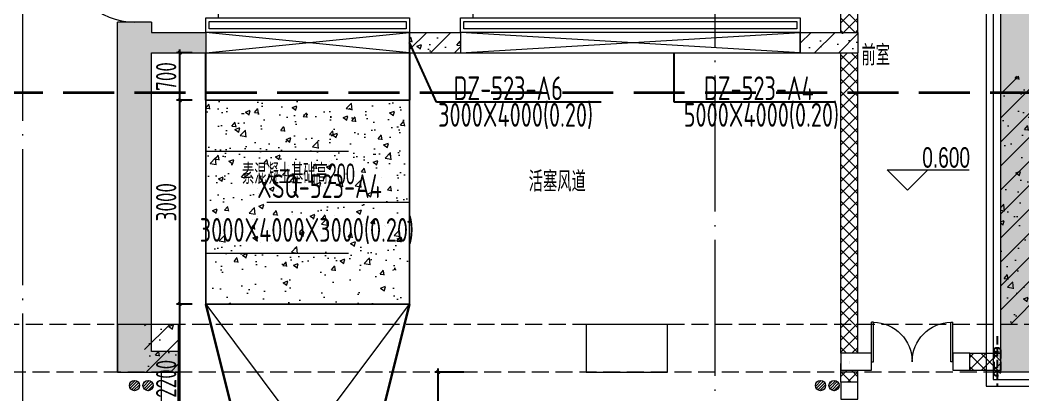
# Model space of a CAD drawing. Extents: x 4 to 13611208, y -605838 to 574722.
# Drawn here: x 13177363 to 13192128, y 206422 to 211941 of the extents above; entities that cross this region are included whole.
import ezdxf
from ezdxf.enums import TextEntityAlignment as Align

# ---------------------------------------------------------------- set-up
doc = ezdxf.new("R2010")
doc.units = 0
doc.header["$LTSCALE"] = 1000
doc.header["$MEASUREMENT"] = 0
doc.linetypes.add('DASH', pattern=[0.35, 0.25, -0.1])
doc.linetypes.add('DOTE', pattern=[2.4200000000000004, 2, -0.2, 0.02, -0.2])
for name, color, linetype, lineweight in [('pipe排水', 8, 'Continuous', 5), ('SDF-设备', 1, 'Continuous', 5), ('SDF-风管', 3, 'Continuous', 20), ('SDF-风阀', 51, 'Continuous', 5), ('建筑底图', 8, 'Continuous', 13), ('预埋管', 8, 'Continuous', 5)]:
    doc.layers.add(name, color=color, linetype=linetype, lineweight=lineweight)
doc.layers.add('SDF-标注', color=7, linetype='Continuous')
doc.styles.add('67', font='gbenor.shx', dxfattribs={"width": 0.7, "bigfont": 'hztxt.shx'})
doc.styles.add('C', font='HZTXT_E', dxfattribs={"width": 0.7, "bigfont": 'HZTXT'})
doc.styles.add('du', font='gbenor.shx', dxfattribs={"width": 0.8, "bigfont": 'hztxt.shx'})
doc.styles.get("Standard").update_dxf_attribs({"font": 'gbenor.shx', "bigfont": 'gbcbig.shx'})
doc.styles.add('晓游', font='gbenor.shx', dxfattribs={"width": 0.8, "bigfont": 'hztxt.shx'})
doc.dimstyles.new('67', dxfattribs={"dimscale": 100, "dimtxt": 3, "dimasz": 0.5, "dimexe": 0.5, "dimexo": 2, "dimgap": 0.5, "dimtad": 2, "dimdec": 0, "dimrnd": 5, "dimzin": 0, "dimdsep": 46, "dimtxsty": 'du', "dimblk": 'ARCHTICK', "dimcen": 0, "dimdle": 0.5, "dimclrd": 256, "dimclre": 256, "dimclrt": 256, "dimazin": 0, "dimtfac": 1, "dimtdec": 0, "dimtix": 1, "dimtmove": 2, "dimatfit": 3, "dimfxl": 100, "dimtolj": 1, "dimtzin": 0, "dimlwd": -1, "dimlwe": -1, "dimarcsym": 0})
doc.dimstyles.new('_TCH_ARCH', dxfattribs={"dimtxt": 3.5, "dimasz": 1, "dimexe": 1.5, "dimexo": 0, "dimgap": 0.5, "dimtad": 1, "dimdec": 0, "dimzin": 0, "dimdsep": 46, "dimtxsty": '晓游', "dimblk": 'ARCHTICK', "dimcen": 1, "dimdle": 1, "dimclrd": 256, "dimclre": 256, "dimclrt": 256, "dimazin": 2, "dimtfac": 1, "dimtdec": 0, "dimtix": 1, "dimtmove": 1, "dimatfit": 3, "dimldrblk": 'NONE', "dimtolj": 1, "dimtzin": 0, "dimlwd": -1, "dimlwe": -1, "dimarcsym": 0})
pattern_1 = [(45, (793255.2557103541, 7.916241884231567e-09), (-176.7766952966369, 176.7766952966369), []), (49.99999999999999, (793255.2557103541, 7.916241884231567e-09), (717.2601826007534, -62.75213498259511), [75, -825]), (355, (793255.2557103541, 7.916241884231567e-09), (-138.751333613, 752.1921337000118), [60, -660]), (100.4514, (793315.0273903534, -5.229339992074529), (578.5093817140216, 689.4395420609536), [63.74019000000001, -701.142112]), (46.18420000000001, (793255.2557103541, 200.0000000079162), (1067.241048625644, -165.5190143290181), [112.5, -1237.5]), (96.6356, (793344.1924553532, 186.2066930079018), (934.6627055487033, 974.1178709004417), [95.610288, -1051.713]), (351.1842, (793255.2557103541, 200.0000000079162), (934.6619451336272, 974.1186009253246), [90, -990]), (21, (793355.2557103541, 150.0000000079162), (596.9070521184617, -402.6188906653388), [75, -825]), (326.0000000000001, (793355.2557103541, 150.0000000079162), (243.3153319215817, 725.150045046853), [60, -660]), (71.4514, (793404.9979433548, 116.4483940079226), (840.22262858149, 322.5304967099524), [63.74019000000001, -701.142112]), (37.50000000000001, (793255.2557103541, 7.916241884231567e-09), (12.15985531729067, 332.8938538313115), [0, -652, 0, -670, 0, -662.5]), (7.499999999999999, (793255.2557103541, 7.916241884231567e-09), (263.0695374421486, 394.4117118823602), [0, -382, 0, -637, 0, -252.5]), (327.5, (793032.2557103541, 7.916241884231567e-09), (533.822436172409, -22.55487173437976), [0, -250, 0, -780, 0, -1035]), (317.5, (792932.2557103541, 7.916241884231567e-09), (583.1861693423863, 100.1049823323177), [0, -325, 0, -518, 0, -735])]
pattern_2 = [(45, (-201772.2605817635, -568125.0023326628), (-176.7766952966369, 176.7766952966369), []), (49.99999999999999, (-201772.2605817635, -568125.0023326628), (717.2601826007534, -62.75213498259511), [75, -825]), (355, (-201772.2605817635, -568125.0023326628), (-138.751333613, 752.1921337000118), [60, -660]), (100.4514, (-201712.4889017642, -568130.2316726628), (578.5093817140216, 689.4395420609536), [63.74019000000001, -701.142112]), (46.18420000000001, (-201772.2605817635, -567925.0023326628), (1067.241048625644, -165.5190143290181), [112.5, -1237.5]), (96.6356, (-201683.3238367643, -567938.7956396628), (934.6627055487033, 974.1178709004417), [95.610288, -1051.713]), (351.1842, (-201772.2605817635, -567925.0023326628), (934.6619451336272, 974.1186009253246), [90, -990]), (21, (-201672.2605817635, -567975.0023326628), (596.9070521184617, -402.6188906653388), [75, -825]), (326.0000000000001, (-201672.2605817635, -567975.0023326628), (243.3153319215817, 725.150045046853), [60, -660]), (71.4514, (-201622.5183487628, -568008.5539386629), (840.22262858149, 322.5304967099524), [63.74019000000001, -701.142112]), (37.50000000000001, (-201772.2605817635, -568125.0023326628), (12.15985531729067, 332.8938538313115), [0, -652, 0, -670, 0, -662.5]), (7.499999999999999, (-201772.2605817635, -568125.0023326628), (263.0695374421486, 394.4117118823602), [0, -382, 0, -637, 0, -252.5]), (327.5, (-201995.2605817635, -568125.0023326628), (533.822436172409, -22.55487173437976), [0, -250, 0, -780, 0, -1035]), (317.5, (-202095.2605817635, -568125.0023326628), (583.1861693423863, 100.1049823323177), [0, -325, 0, -518, 0, -735])]
pattern_3 = [(45, (0, 0), (-89.80256121069152, 89.80256121069154), []), (135, (0, 0), (-89.80256121069154, -89.80256121069152), [])]

# ---------------------------------------------------------------- blocks, each defined once
blk = doc.blocks.new('地漏')
at = {"layer": 'pipe排水'}
h = blk.add_hatch(dxfattribs=at)
h.set_pattern_fill('ANSI31', color=8, scale=25, style=0)
h.set_pattern_definition([(45, (-444803.9495521076, -349136.3974404513), (-28.0633003783411, 28.0633003783411), [])])
h.paths.add_polyline_path([(100, 0, 1), (-100, 0, 1)])
blk.add_circle((0, 0), 100, dxfattribs=at)
blk = doc.blocks.new('A$C00460B6A')
at = {"layer": '预埋管', "linetype": 'DASH', "lineweight": -3, "ltscale": 0.5}
for p, q in [((729.1189822256565, 50.00143341813236), (-0.006739586591720581, 50.00143030937761)), ((523.463043898344, 100.0014334181324), (174.7439385093749, 100.0014303093776)), ((523.463043898344, 100.0014334181324), (174.7439385093749, 100.0014303093776)), ((523.4630443789065, 0.00143341813236475), (174.7439389880747, 0.001430309377610683))]:
    blk.add_line(p, q, dxfattribs=at)
for centre in [(174.7439387496561, 50.00143030937761), (523.4630441386253, 50.00143341813236)]:
    blk.add_ellipse(centre, major_axis=(-2.429254217184632e-07, 49.99999999906868), ratio=0.6701911663388869, start_param=3.141592653510884, end_param=9.42477796069047, dxfattribs=at)
blk = doc.blocks.new('_FZH')
blk.add_lwpolyline([(-0.5, -0.5), (0.5, -0.5), (0.5000000000000001, 0.5), (-0.4999999999999999, 0.5)], close=True)
blk = doc.blocks.new('$DorLib2D$00000001')
for p, q in [((0.45, 0.975), (0.5000000000000002, 0.975)), ((0.45, 0), (0.45, 0.975)), ((0.5, 0), (0.5, 0.975)), ((0.5, 0), (0.45, 0))]:
    blk.add_line(p, q)
at = {"lineweight": 13}
blk.add_arc((0.475, 0), 0.975, 91.46928358135379, 180, dxfattribs=at)
blk = doc.blocks.new('$DorLib2D$00000002')
for p, q in [((-0.5, -5.684341886080802e-17), (-0.5000000000000007, 0.4875)), ((-0.4750000000000007, 0.4875), (-0.5000000000000007, 0.4875)), ((-0.475, -2.842170943040401e-17), (-0.4750000000000007, 0.4875)), ((0.475, -2.842170943040401e-17), (0.4750000000000007, 0.4875)), ((0.4750000000000007, 0.4875), (0.5000000000000007, 0.4875)), ((0.5, -5.684341886080802e-17), (0.5000000000000007, 0.4875)), ((-0.5, -5.684341886080802e-17), (-0.475, -2.842170943040401e-17)), ((0.5, -5.684341886080802e-17), (0.475, -2.842170943040401e-17))]:
    blk.add_line(p, q)
at = {"lineweight": 13}
for centre, start, end in [((-0.4875, -4.263256414560601e-17), 0, 88.53071641864632), ((0.4875, -4.263256414560601e-17), 91.4692835813537, 180)]:
    blk.add_arc(centre, 0.4875, start, end, dxfattribs=at)
blk = doc.blocks.new('风机')
at = {"color": 1}
for p, q in [((-999.9996380414814, 2000.000165096484), (-1084.666894342285, 1925.508793077432)), ((-1084.666894342285, 1925.508793077432), (-941.8499315269291, 1882.011909497902)), ((1000.000361958519, 1999.999834903516), (-999.9996380414814, 2000.000165096484)), ((1084.667594653554, 1925.508434922434), (941.850617472548, 1882.011598499492)), ((1000.000361958519, 1999.999834903516), (1084.667594653554, 1925.508434922434)), ((-999.9996710629202, 1800.000165096484), (-999.9999351766892, 200.0001650964841)), ((-941.8499315269291, 1882.011909497902), (-999.9996710629202, 1800.000165096484)), ((1000.00032893708, 1799.999834903516), (-999.9996710629202, 1800.000165096484)), ((941.850617472548, 1882.011598499492), (1000.00032893708, 1799.999834903516)), ((1000.000064823776, 199.9998349035159), (1000.00032893708, 1799.999834903516)), ((-449.9998609386384, 650.0000743027776), (-449.9996975399554, 1639.832791423425)), ((-449.9996975399554, 1639.832791423425), (450.0003024600446, 1639.832642832771)), ((450.0001390613616, 649.9999257121235), (450.0003024600446, 1639.832642832771)), ((1000.000295917969, 1599.999834903516), (-999.9997040820308, 1600.000165096484)), ((-449.9997148858383, 1534.755048522726), (-967.1391839408316, 1461.09133840655)), ((450.0002829702571, 1521.766243519727), (967.1397299226373, 1461.091019053711)), ((-967.1391839408316, 1461.09133840655), (-967.1392285325564, 1190.980858120136)), ((967.1397299226373, 1461.091019053711), (967.1396853304468, 1190.98053876753)), ((-449.9997807140462, 1135.983144629747), (-967.1392285325564, 1190.980858120136)), ((450.0002208868973, 1145.680368951987), (967.1396853304468, 1190.98053876753)), ((-320.5516497408971, 1046.933907963336), (-320.5517713190056, 310.3539285287261)), ((-320.5516497408971, 1046.933907963336), (320.5520589062944, 1046.933802112704)), ((320.5520589062944, 1046.933802112704), (320.5519373286515, 310.3538226780947)), ((1000.000139096286, 649.9998349035159), (-999.9998609037139, 650.0001650964841)), ((-449.9998609386384, 650.0000743027776), (-320.5517152659595, 650.0000529289246)), ((320.551993381232, 649.9999470780604), (450.0001390613616, 649.9999257121235)), ((-999.9999351766892, 200.0001650964841), (1000.000064823776, 199.9998349035159)), ((-941.8502227189019, 117.988402498886), (-999.9999351766892, 200.0001650964841)), ((941.8503262801096, 117.988091500476), (1000.000064823776, 199.9998349035159)), ((-1084.667199899442, 74.49156608316116), (-941.8502227189019, 117.988402498886)), ((-999.9999681957997, 0.0001650964841246605), (-1084.667199899442, 74.49156608316116)), ((-999.9999681957997, 0.0001650964841246605), (1000.000031804666, -0.0001650964841246605)), ((20.55221350351314, 110.3538789961021), (-120.5514951432127, 110.3538556974382)), ((-20.5518043381162, 110.3538789961021), (120.5519043086097, 110.3538556974381)), ((1084.667289095931, 74.49120792839676), (941.8503262801096, 117.988091500476)), ((1000.000031804666, -0.0001650964841246605), (1084.667289095931, 74.49120792839676))]:
    blk.add_line(p, q, dxfattribs=at)
for centre, radius, start, end in [((0.0002857847139239311, 1538.796987498179), 461.2030125019434, 12.65440440505, 167.345576668772), ((-120.5515281665141, 310.3538556899876), 199.9999999999999, 180.0000094715514, 270.0000094715514), ((120.5519373319112, 310.3538556899875), 199.9999999999999, 269.9999905284486, 359.9999905284486)]:
    blk.add_arc(centre, radius, start, end, dxfattribs=at)
blk = doc.blocks.new('消声器(标准)')
at = {"color": 1}
for p, q in [((1000, 750), (300, 750)), ((700, 500), (0, 500)), ((1000, 250), (300, 250))]:
    blk.add_line(p, q, dxfattribs=at)
blk.add_lwpolyline([(0, 0), (1000, 0), (1000, 1000), (0, 1000)], close=True, dxfattribs=at)
at = {"color": 1, "style": '67', "width": 0.8, "flags": 1}
blk.add_attdef('1', (1000, 500), '', height=300, dxfattribs=at)
blk = doc.blocks.new('A$C236A5DBC')
at = {"layer": 'SDF-风管'}
for p, q in [((-1499.999670075253, 1999.999991910532), (0, 0)), ((0, 0), (1500.00033001788, 2000.000008092728))]:
    blk.add_line(p, q, dxfattribs=at)
at = {"layer": 'SDF-风管', "const_width": 35}
for points in [[(-1000, 0.0001649635378271341), (-1499.999670075253, 1999.999991910532)], [(1500.00033001788, 2000.000008092728), (1000, -0.0001649563200771809)], [(-1499.999669983983, -3999.9997824647), (-1000.000010387972, -1999.999863544479)], [(1500.000330016017, -3999.9997824647), (1000.000670420006, -1999.999863544479)]]:
    blk.add_lwpolyline(points, dxfattribs=at)
at = {"layer": 'SDF-风管'}
blk.add_lwpolyline([(-1499.999669983983, -3999.9997824647), (-1.038610935211182e-05, -1999.999698447995), (1500.000330016017, -3999.9997824647)], dxfattribs=at)
at = {"layer": 'SDF-设备', "color": 1, "lineweight": -2, "xscale": -2.999999999999999, "rotation": 359.9999999999999}
for p, yscale in [((1500.00033001788, 2000.000008092495), 3), ((1500.00033001788, -5999.999782464933), 1.999999999999999)]:
    blk.add_blockref('消声器(标准)', p, dxfattribs=dict(at, yscale=yscale))
at = {"layer": 'SDF-设备', "color": 1, "xscale": -1, "rotation": 359.9999999999999}
blk.add_blockref('风机', (2.141669392585754e-05, -1999.999698447995), dxfattribs=at)
blk = doc.blocks.new('_ArchTick')
at = {"color": 0, "linetype": 'ByBlock', "const_width": 0.4}
blk.add_lwpolyline([(-0.5, -0.5), (0.5, 0.5)], dxfattribs=at)
blk = doc.blocks.new('_None')
blk = doc.blocks.new('*D271')
at = {"layer": 'SDF-标注', "transparency": 16777216}
for p, q in [((13179897.40120438, 207759.5803174682), (13179664.5, 207759.5803174682)), ((13179714.5, 205509.5795642967), (13179714.5, 207809.5803174682)), ((13179897.4014289, 205559.5795642967), (13179664.5, 205559.5795642967))]:
    blk.add_line(p, q, dxfattribs=at)
at = {"layer": 'SDF-标注', "transparency": 16777216, "xscale": 50, "yscale": 50, "zscale": 50}
for p, rotation in [((13179714.5, 207759.5803174682), 90), ((13179714.5, 205559.5795642967), 270)]:
    blk.add_blockref('_ArchTick', p, dxfattribs=dict(at, rotation=rotation))
at = {"layer": 'SDF-标注', "transparency": 16777216, "insert": (13179514.5, 206659.5799408846), "char_height": 300, "attachment_point": 5, "rotation": 90, "style": 'du'}
blk.add_mtext('\\A1;2200', dxfattribs=at)
blk = doc.blocks.new('*D272')
at = {"layer": 'SDF-标注', "transparency": 16777216}
for p, q in [((13179897.40142891, 210759.5794359337), (13179664.5, 210759.5794359337)), ((13179714.5, 207709.5803174682), (13179714.5, 210809.5794359337)), ((13179897.40120438, 207759.5803174682), (13179664.5, 207759.5803174682))]:
    blk.add_line(p, q, dxfattribs=at)
at = {"layer": 'SDF-标注', "transparency": 16777216, "xscale": 50, "yscale": 50, "zscale": 50}
for p, rotation in [((13179714.5, 210759.5794359337), 90), ((13179714.5, 207759.5803174682), 270)]:
    blk.add_blockref('_ArchTick', p, dxfattribs=dict(at, rotation=rotation))
at = {"layer": 'SDF-标注', "transparency": 16777216, "insert": (13179514.5, 209259.5798767031), "char_height": 300, "attachment_point": 5, "rotation": 90, "style": 'du'}
blk.add_mtext('\\A1;3000', dxfattribs=at)
blk = doc.blocks.new('*D284')
at = {"layer": 'SDF-标注', "transparency": 16777216}
for p, q in [((13183897.40142827, 206759.512380776), (13183467.84778972, 206759.512380776)), ((13183517.84778972, 205009.5157135624), (13183517.84778972, 206809.512380776)), ((13183897.40142827, 205059.5157135624), (13183467.84778972, 205059.5157135624))]:
    blk.add_line(p, q, dxfattribs=at)
at = {"layer": 'SDF-标注', "transparency": 16777216, "xscale": 50, "yscale": 50, "zscale": 50}
for p, rotation in [((13183517.84778972, 206759.512380776), 90), ((13183517.84778972, 205059.5157135624), 270)]:
    blk.add_blockref('_ArchTick', p, dxfattribs=dict(at, rotation=rotation))
at = {"layer": 'SDF-标注', "transparency": 16777216, "insert": (13183317.84778972, 205909.5140471713), "char_height": 300, "attachment_point": 5, "rotation": 90, "style": 'du'}
blk.add_mtext('\\A1;1700', dxfattribs=at)
blk = doc.blocks.new('*D335')
at = {"layer": 'SDF-标注', "transparency": 16777216}
for p, q in [((13179897.40142894, 211459.5808138525), (13179664.5, 211459.5808138525)), ((13179714.5, 210709.5794359337), (13179714.5, 211509.5808138525)), ((13179897.40142891, 210759.5794359337), (13179664.5, 210759.5794359337))]:
    blk.add_line(p, q, dxfattribs=at)
at = {"layer": 'SDF-标注', "transparency": 16777216, "xscale": 50, "yscale": 50, "zscale": 50}
for p, rotation in [((13179714.5, 211459.5808138525), 90), ((13179714.5, 210759.5794359337), 270)]:
    blk.add_blockref('_ArchTick', p, dxfattribs=dict(at, rotation=rotation))
at = {"layer": 'SDF-标注', "transparency": 16777216, "insert": (13179514.5, 211109.5801248952), "char_height": 300, "attachment_point": 5, "rotation": 90, "style": 'du'}
blk.add_mtext('\\A1;700', dxfattribs=at)
blk = doc.blocks.new('dasdfadfsa')
at = {"layer": 'SDF-风阀'}
for p, q in [((0, -231.5246365622734), (0, -443.5246365622734)), ((4950, -281.5246365622734), (50, -281.5246365622734)), ((50, -281.5246365622734), (50, -393.5246365622734)), ((4950, -393.5246365622734), (4950, -281.5246365622734)), ((5000, -443.5246365622734), (5000, -231.5246365622734)), ((50, -393.5246365622734), (4950, -393.5246365622734)), ((0, -443.5246365622734), (5000, -443.5246365622734)), ((187.7195099052042, -443.5246365622734), (187.7195099052042, -592.3455009123427))]:
    blk.add_line(p, q, dxfattribs=at)
blk.add_lwpolyline([(5000, -231.5246365506318), (0, -231.5246365506318), (0, 68.47536343772663), (5000, 68.47536343772663)], close=True, dxfattribs=at)
at = {"layer": 'SDF-风阀', "const_width": 15}
blk.add_lwpolyline([(5076.08905673679, -231.5246365622734), (-76.08905673772097, -231.5246365622734)], dxfattribs=at)
at = {"layer": 'SDF-风阀'}
blk.add_circle((187.7195099052042, -692.3455009123427), 99.99999999999997, dxfattribs=at)
at = {"layer": 'SDF-风阀', "width": 0.6}
blk.add_text('M', height=239.9999999999999, rotation=180, dxfattribs=at).set_placement((217.1266032936983, -629.7715690264595))
blk = doc.blocks.new('dz3000')
at = {"layer": 'SDF-风阀'}
for p, q in [((0, -512), (0, -300)), ((50, -350), (2950, -350)), ((50, -462), (50, -350)), ((2950, -350), (2950, -462)), ((3000, -300), (3000, -512)), ((3000, -512), (0, -512)), ((2950, -462), (50, -462)), ((2812.280490094796, -512), (2812.280490094796, -660.8208643500693))]:
    blk.add_line(p, q, dxfattribs=at)
blk.add_lwpolyline([(0, -299.9999999883585), (3000, -299.9999999883585), (3000, 0), (0, 0)], close=True, dxfattribs=at)
at = {"layer": 'SDF-风阀', "const_width": 15}
blk.add_lwpolyline([(-76.08905673772097, -300), (3076.089056737721, -300)], dxfattribs=at)
at = {"layer": 'SDF-风阀'}
blk.add_circle((2812.280490094796, -760.8208643500693), 99.99999999999997, dxfattribs=at)
at = {"layer": 'SDF-风阀', "text_generation_flag": 4, "width": 0.5999999996274709}
blk.add_text('M', height=240, dxfattribs=at).set_placement((2782.873396705836, -698.2469324641861))

msp = doc.modelspace()

# ---------------------------------------------------------------- hatches: boundary and pattern name
at = {"layer": '建筑底图'}
h = msp.add_hatch(dxfattribs=at)
h.set_pattern_fill('钢筋混凝土', color=8, scale=100, style=0)
h.set_pattern_definition(pattern_2)
h.paths.add_polyline_path([(13172397.40142365, 213609.5768857569), (13170947.36619992, 213609.5768858107), (13170947.36619992, 217509.5153652382), (13165697.40305062, 217509.5153650055), (13165697.40142257, 223159.5122452435), (13175897.26983343, 223159.5122452439), (13175897.26983368, 216909.5153651451), (13178797.40142387, 216909.5153651451), (13178797.40142387, 213609.5768856721), (13177397.40142377, 213609.5768855676), (13177397.40142377, 213109.5768857145), (13178797.40142387, 213109.57688577), (13178797.40142387, 212909.57688577), (13179297.40142387, 212909.5768857897), (13179297.40142387, 214259.5808137984), (13180297.40142387, 214259.5808138191), (13180297.40142387, 214759.5808134686), (13179297.40142387, 214759.5808133055), (13179297.40142387, 217509.5153652382), (13176397.26983297, 217509.5153652382), (13176397.26983332, 223159.5122452439), (13186397.26672234, 223159.5122452441), (13186397.26672234, 214759.5808138306), (13185297.40142387, 214759.5808137947), (13185297.40142387, 214259.5808138605), (13190097.40142385, 214259.5808138883), (13190097.40142385, 214759.5808138794), (13186897.26672234, 214759.5808138794), (13186897.26672234, 223159.5122449258), (13191797.40142385, 223159.5122449261), (13191797.40142385, 214759.5808138794), (13191297.40142385, 214759.5808138794), (13191297.40142385, 214259.5808138791), (13191797.40142385, 214259.5808138791), (13191797.40142383, 206759.5137545229), (13195093.49999491, 206759.5137545229), (13195093.49999491, 207459.5137545229), (13192397.40142382, 207459.5137545229), (13192397.40142382, 223759.5122452438), (13165097.40305062, 223759.5122452438), (13165097.40502455, 216909.5153649122), (13170347.36619989, 216909.5153649129), (13170347.36619989, 202646.5013779191), (13170947.36619988, 202646.5013779191), (13170947.36619989, 213109.5768858107), (13172397.40142372, 213109.5768857569)])
h.paths.add_polyline_path([(13179297.40142387, 211459.5808138525), (13180097.40142389, 211459.5808138525), (13180097.40142389, 211759.5808138525), (13179297.401424, 211759.5808138525), (13179297.40142391, 211909.5768857897), (13178797.40142387, 211909.57688577), (13178797.40142387, 206759.5137533521), (13179697.40142373, 206759.5137533521), (13179697.40142373, 207059.5137533521), (13179297.40142387, 207059.5137533521)], flags=17)
h = msp.add_hatch(dxfattribs=at)
h.set_pattern_fill('ANSI37', color=8, scale=80, style=0)
h.set_pattern_definition(pattern_3)
h.paths.add_polyline_path([(13189697.40142382, 211759.5808138528), (13189697.40142382, 214259.5808138861), (13189447.40142382, 214259.5808138855), (13189447.40142382, 211759.5808138522)])
h = msp.add_hatch(dxfattribs=at)
h.set_pattern_fill('钢筋混凝土', color=8, scale=100, style=0)
h.set_pattern_definition(pattern_2)
h.paths.add_polyline_path([(13183847.40142388, 211759.5808138525), (13183097.40142388, 211759.5808138525), (13183097.40142388, 211459.5808138525), (13183847.40142388, 211459.5808138525)])
h.paths.add_polyline_path([(13189697.40142373, 211759.5808138525), (13188847.40142388, 211759.5808138525), (13188847.40142388, 211459.5808138525), (13189697.40142373, 211459.5808138525)])
h = msp.add_hatch(dxfattribs=at)
h.set_pattern_fill('ANSI37', color=8, scale=80, style=0)
h.set_pattern_definition(pattern_3)
h.paths.add_polyline_path([(13189447.40142893, 207034.5123766036), (13189697.40142881, 207034.5137543513), (13189697.40142382, 211459.580813992), (13189447.40142382, 211459.580813713)])
h = msp.add_hatch(dxfattribs=at)
h.set_pattern_fill('钢筋混凝土', color=256, scale=100, style=0)
h.set_pattern_definition(pattern_1)
h.paths.add_polyline_path([(13191797.40142892, 207459.5123766038), (13192397.4014289, 207459.5123766038), (13192397.4014289, 211113.2962566413), (13191797.40142892, 211113.2962566413)])
h = msp.add_hatch(dxfattribs=at)
h.set_pattern_fill('混凝土', color=256, scale=100, style=0)
h.set_pattern_definition([(49.99999999999999, (-201772.2605817635, -568125.0023326628), (717.2601826007534, -62.75213498259511), [75, -825]), (355, (-201772.2605817635, -568125.0023326628), (-138.751333613, 752.1921337000118), [60, -660]), (100.4514, (-201712.4889017642, -568130.2316726628), (578.5093817140216, 689.4395420609536), [63.74019000000001, -701.142112]), (46.18420000000001, (-201772.2605817635, -567925.0023326628), (1067.241048625644, -165.5190143290181), [112.5, -1237.5]), (96.6356, (-201683.3238367643, -567938.7956396628), (934.6627055487033, 974.1178709004417), [95.610288, -1051.713]), (351.1842, (-201772.2605817635, -567925.0023326628), (934.6619451336272, 974.1186009253246), [90, -990]), (21, (-201672.2605817635, -567975.0023326628), (596.9070521184617, -402.6188906653388), [75, -825]), (326.0000000000001, (-201672.2605817635, -567975.0023326628), (243.3153319215817, 725.150045046853), [60, -660]), (71.4514, (-201622.5183487628, -568008.5539386629), (840.22262858149, 322.5304967099524), [63.74019000000001, -701.142112]), (37.50000000000001, (-201772.2605817635, -568125.0023326628), (12.15985531729067, 332.8938538313115), [0, -652, 0, -670, 0, -662.5]), (7.499999999999999, (-201772.2605817635, -568125.0023326628), (263.0695374421486, 394.4117118823602), [0, -382, 0, -637, 0, -252.5]), (327.5, (-201995.2605817635, -568125.0023326628), (533.822436172409, -22.55487173437976), [0, -250, 0, -780, 0, -1035]), (317.5, (-202095.2605817635, -568125.0023326628), (583.1861693423863, 100.1049823323177), [0, -325, 0, -518, 0, -735])])
h.paths.add_polyline_path([(13180097.40142387, 208259.5808137709), (13183097.40142388, 208259.5808137709), (13183097.40142388, 210759.5808138528), (13180097.40142387, 210759.5808138528)])
h = msp.add_hatch(dxfattribs=at)
h.set_pattern_fill('混凝土', color=256, scale=100, style=0)
h.set_pattern_definition([(49.99999999999999, (793255.2557103541, 7.916241884231567e-09), (717.2601826007534, -62.75213498259511), [75, -825]), (355, (793255.2557103541, 7.916241884231567e-09), (-138.751333613, 752.1921337000118), [60, -660]), (100.4514, (793315.0273903534, -5.229339992074529), (578.5093817140216, 689.4395420609536), [63.74019000000001, -701.142112]), (46.18420000000001, (793255.2557103541, 200.0000000079162), (1067.241048625644, -165.5190143290181), [112.5, -1237.5]), (96.6356, (793344.1924553532, 186.2066930079018), (934.6627055487033, 974.1178709004417), [95.610288, -1051.713]), (351.1842, (793255.2557103541, 200.0000000079162), (934.6619451336272, 974.1186009253246), [90, -990]), (21, (793355.2557103541, 150.0000000079162), (596.9070521184617, -402.6188906653388), [75, -825]), (326.0000000000001, (793355.2557103541, 150.0000000079162), (243.3153319215817, 725.150045046853), [60, -660]), (71.4514, (793404.9979433548, 116.4483940079226), (840.22262858149, 322.5304967099524), [63.74019000000001, -701.142112]), (37.50000000000001, (793255.2557103541, 7.916241884231567e-09), (12.15985531729067, 332.8938538313115), [0, -652, 0, -670, 0, -662.5]), (7.499999999999999, (793255.2557103541, 7.916241884231567e-09), (263.0695374421486, 394.4117118823602), [0, -382, 0, -637, 0, -252.5]), (327.5, (793032.2557103541, 7.916241884231567e-09), (533.822436172409, -22.55487173437976), [0, -250, 0, -780, 0, -1035]), (317.5, (792932.2557103541, 7.916241884231567e-09), (583.1861693423863, 100.1049823323177), [0, -325, 0, -518, 0, -735])])
h.paths.add_polyline_path([(13180097.40142897, 207759.5794359337), (13183097.40142898, 207759.5794359337), (13183097.40142898, 210759.5794359337), (13180097.40142897, 210759.5794359337)])
h = msp.add_hatch(dxfattribs=at)
h.set_pattern_fill('钢筋混凝土', color=256, scale=100, style=0)
h.set_pattern_definition(pattern_1)
h.paths.add_polyline_path([(13179697.40142895, 207459.5123766038), (13179197.40142895, 207459.5123766038), (13179197.40142895, 206759.5123766038), (13179697.40142895, 206759.5123766038)])
h = msp.add_hatch(dxfattribs=at)
h.set_pattern_fill('钢筋混凝土', color=8, scale=100, style=0)
h.set_pattern_definition(pattern_1)
h.paths.add_polyline_path([(13207597.36620496, 207459.5123766038), (13191797.40142893, 207459.5123766038), (13191797.40142893, 206759.5123766038), (13206897.36620496, 206759.5123766038), (13206897.36620496, 205209.5123766038), (13237197.36620502, 205209.5123766038), (13237197.36620502, 205909.5123766037), (13207597.36620496, 205909.5123766038)])
h = msp.add_hatch(dxfattribs=at)
h.set_pattern_fill('ANSI37', color=8, scale=80, style=0)
h.set_pattern_definition(pattern_3)
h.paths.add_polyline_path([(13191347.36620484, 207034.5123766036), (13191347.36620484, 206784.5123766037), (13191797.40142893, 206784.5123766038), (13191797.40142893, 207034.5123766038)])
h = msp.add_hatch(dxfattribs=at)
h.set_pattern_fill('ANSI37', color=8, scale=80, style=0)
h.set_pattern_definition(pattern_3)
h.paths.add_polyline_path([(13189697.36619991, 206784.5123768022), (13189447.40142893, 206784.5123766036), (13189447.40142893, 206884.5172768427), (13189447.3661998, 206884.5137545227), (13189447.3661998, 206609.5169559127), (13189697.36619984, 206609.5169559127)])

# ---------------------------------------------------------------- linework, layer by layer
at = {"layer": 'SDF-标注'}
msp.add_line((13179697.40142889, 204684.5146855469), (13179697.40142895, 206759.5123766039), dxfattribs=at)
at = {"layer": 'SDF-设备', "color": 1, "const_width": 30}
for points in [[(13180097.40142894, 211459.5808138525), (13180097.40142891, 210759.5794359337)], [(13183097.40142997, 211459.5808138525), (13183097.40142997, 210759.5794359337)]]:
    msp.add_lwpolyline(points, dxfattribs=at)
at = {"layer": '建筑底图', "linetype": 'DOTE'}
msp.add_line((13177397.40142384, 224559.5122452438), (13177397.40142383, 180083.0282935039), dxfattribs=at)
at = {"layer": '建筑底图', "color": 8, "linetype": 'DOTE'}
msp.add_line((13187597.40139988, 180083.0282935039), (13187597.40139988, 224559.5122452438), dxfattribs=at)
at = {"layer": '建筑底图', "color": 8}
for p, q in [((13189447.40142382, 211759.5808138522), (13189447.40142382, 214259.5808138855)), ((13189697.40142382, 211759.5808138528), (13189697.40142382, 214259.5808138861)), ((13191587.40142385, 214259.5808138737), (13191587.40142383, 206549.5108690624)), ((13191687.40142385, 214259.5808138737), (13191687.40142383, 206649.5108690624)), ((13191797.40142385, 214259.5808138791), (13191797.40142383, 206759.5137545229)), ((13191797.40142385, 214009.5808138791), (13191797.40142385, 206759.5137533521)), ((13183847.40142388, 211459.5808138525), (13188847.40142388, 211759.5808138525)), ((13188847.40142388, 211459.5808138525), (13183847.40142388, 211759.5808138541)), ((13188847.40142388, 211759.5808138525), (13189697.40142373, 211759.5808138525)), ((13188847.40142388, 211759.5808138525), (13188847.40142388, 211459.5808138521)), ((13189447.40142382, 211759.5808138522), (13189697.40142382, 211759.5808138528)), ((13189697.40142373, 211759.5808138525), (13189697.40142373, 211459.5808138525)), ((13188847.40142388, 211459.5808138525), (13189697.40142373, 211459.5808138525)), ((13189447.40142879, 207034.5123765654), (13189447.40142382, 211459.580813713)), ((13189447.40142382, 211459.580813713), (13189697.40142382, 211459.580813992)), ((13189697.40142881, 207034.5137543513), (13189697.40142382, 211459.580813992)), ((13191587.40142892, 211113.2962566413), (13191587.40142892, 206549.5123766041)), ((13191687.40142892, 211113.2962566413), (13191687.40142892, 206649.5123766041)), ((13191797.40142893, 211113.2962566413), (13191797.40142893, 206759.5123766038)), ((13191797.40142892, 211113.2962566413), (13191797.40142892, 206759.5123766041)), ((13191347.36620508, 207034.5123761148), (13191797.40142893, 207034.5123766038)), ((13191797.40142893, 207034.5123766038), (13191797.40142893, 206784.5123766038)), ((13189447.36619977, 206609.5169570312), (13189447.3661998, 206884.5137545227)), ((13189572.40142382, 206909.5137545143), (13189572.40142382, 206909.5137545143)), ((13189572.40142382, 206897.0137545185), (13189572.40142382, 206897.0137545185)), ((13189572.40142382, 206884.5137545227), (13189572.40142382, 206884.5137545227)), ((13189697.36620045, 206609.5169570312), (13189697.36619991, 206784.5137544303)), ((13191347.36620508, 206784.5123767371), (13191797.40142893, 206784.5123766038)), ((13195093.49999491, 206759.5137545229), (13191797.40142383, 206759.5137545229)), ((13206897.36620496, 206759.5123766038), (13191797.40142893, 206759.5123766038)), ((13191687.40142892, 206649.5123766041), (13206497.36620496, 206649.5123766041)), ((13191687.40142383, 206649.5108690624), (13195093.49999491, 206649.5108690624)), ((13191587.40142892, 206549.5123766041), (13206397.36620496, 206549.5123766041)), ((13191587.40142383, 206549.5108690624), (13195093.49999491, 206549.5108690624))]:
    msp.add_line(p, q, dxfattribs=at)
at = {"layer": '建筑底图'}
for p, q in [((13178797.40142387, 206759.5137533521), (13178797.40142387, 211909.57688577)), ((13179297.40142391, 211909.5768857897), (13178797.40142387, 211909.57688577)), ((13179297.40142391, 211909.5768857897), (13179297.401424, 211759.5808138525)), ((13179297.40142387, 211759.5808138525), (13180097.40142389, 211759.5808138525)), ((13180097.40142389, 211459.5808138525), (13183097.40142388, 211759.5808138525)), ((13183097.40142388, 211459.5808138525), (13180097.40142388, 211759.5808138525)), ((13180097.40142389, 211759.5808138525), (13180097.40142389, 211459.5808138521)), ((13183097.40142388, 211759.5808138525), (13183847.40142388, 211759.5808138525)), ((13183097.40142388, 211759.5808138525), (13183097.40142388, 211459.5808138521)), ((13183847.40142388, 211759.5808138525), (13183847.40142388, 211459.5808138525)), ((13179297.40142387, 207059.5137533521), (13179297.40142387, 211459.5808138525)), ((13179297.40142387, 211459.5808138525), (13180097.40142389, 211459.5808138525)), ((13183097.40142388, 211459.5808138525), (13183847.40142388, 211459.5808138525)), ((13190428.42571997, 209434.8471410843), (13190128.42571997, 209734.8471410843)), ((13190128.42571997, 209734.8471410843), (13191334.46415277, 209734.8471410843)), ((13190428.42571997, 209434.8471410843), (13190728.42571997, 209734.8471410843)), ((13179697.40142373, 207059.5137533521), (13179297.40142387, 207059.5137533521)), ((13179697.40142373, 206759.5137533521), (13179697.40142373, 207059.5137533521)), ((13178797.40142387, 206759.5137533521), (13179697.40142373, 206759.5137533521)), ((13179197.40142385, 206759.5137545229), (13179697.40142385, 206759.5137545229)), ((13179197.40142895, 206759.5123766038), (13179697.40142895, 206759.5123766038)), ((13179447.40142884, 204684.5146855469), (13179447.40142895, 206759.5123766037)), ((13179447.40142895, 206759.5123766037), (13179697.40142895, 206759.5123766039))]:
    msp.add_line(p, q, dxfattribs=at)
at = {"layer": '建筑底图', "color": 8, "linetype": 'DASH', "ltscale": 3}
for p, q in [((13192397.4014289, 210879.5139858308), (13170207.12191536, 210879.5139858309)), ((13192397.4014289, 210859.5139858309), (13170207.12191536, 210859.5139858309))]:
    msp.add_line(p, q, dxfattribs=at)
at = {"layer": '建筑底图', "color": 8, "linetype": 'DASH'}
for p, q in [((13192397.4014289, 207459.5123766038), (13170947.36620497, 207459.5123766038)), ((13191797.40142893, 206759.5123766038), (13170947.36620497, 206759.5123765917))]:
    msp.add_line(p, q, dxfattribs=at)
at = {"layer": '建筑底图'}
for points in [[(13180097.40142389, 211459.5808138525), (13183097.40142388, 211459.5808138525), (13183097.40142388, 211759.5808138525), (13180097.40142389, 211759.5808138525)], [(13180097.40142897, 207759.5794359337), (13183097.40142898, 207759.5794359337), (13183097.40142898, 210759.5794359337), (13180097.40142897, 210759.5794359337)]]:
    msp.add_lwpolyline(points, close=True, dxfattribs=at)
at = {"layer": '建筑底图', "color": 8}
msp.add_lwpolyline([(13183847.40142388, 211459.5808138525), (13188847.40142388, 211459.5808138525), (13188847.40142388, 211759.5808138525), (13183847.40142388, 211759.5808138525)], close=True, dxfattribs=at)
at = {"layer": '建筑底图'}
for centre in [(13179047.40142884, 206559.5123766774), (13179247.40142884, 206559.5123766774)]:
    msp.add_circle(centre, 74.99999999998633, dxfattribs=at)
at = {"layer": '建筑底图', "color": 8}
for centre in [(13189147.40140497, 206559.5123766295), (13189347.40140497, 206559.5123766295)]:
    msp.add_circle(centre, 74.99999999998633, dxfattribs=at)

# ---------------------------------------------------------------- block references
at = {"layer": 'SDF-设备'}
msp.add_blockref('A$C236A5DBC', (13181597.40109889, 205759.5794278412), dxfattribs=at)
at = {"layer": 'SDF-风阀', "rotation": 180}
msp.add_blockref('dz3000', (13183097.40142894, 211459.5808143578), dxfattribs=at)
at = {"layer": 'SDF-风阀', "xscale": -1, "rotation": 180}
msp.add_blockref('dasdfadfsa', (13183847.40142388, 211528.0561772902), dxfattribs=at)
at = {"layer": '建筑底图', "xscale": 1000, "yscale": 1000, "zscale": 1000, "rotation": 90.00000000004715}
msp.add_blockref('$DorLib2D$00000001', (13179047.40142387, 212409.5768857799), dxfattribs=at)
at = {"layer": '建筑底图', "lineweight": 30, "xscale": 899.964776000008, "yscale": 699.9338890319923, "zscale": 699.9338890319923, "rotation": 180}
msp.add_blockref('_FZH', (13179247.38381187, 207109.5477582839), dxfattribs=at)
at = {"layer": '建筑底图', "color": 8, "lineweight": 30, "xscale": 1199.999999994412, "yscale": 700, "zscale": 700, "rotation": 180}
msp.add_blockref('_FZH', (13186297.40139988, 207109.5808137709), dxfattribs=at)
at = {"layer": '建筑底图', "color": 8}
for name, p, xscale, yscale, zscale, rotation in [('$DorLib2D$00000002', (13190497.36619974, 206909.5137545227), -1200, 1200, -1200, 4.042575155976814e-12), ('_FZH', (13189672.38381671, 206909.5123767823), 449.964775564149, 250, 250, 4.552333541607778e-08)]:
    msp.add_blockref(name, p, dxfattribs=dict(at, xscale=xscale, yscale=yscale, zscale=zscale, rotation=rotation))
at = {"layer": '建筑底图', "color": 8, "rotation": 90}
for p in [(13191797.4028557, 206560.4102628394), (13191797.40286079, 206560.4088849203)]:
    msp.add_blockref('A$C00460B6A', p, dxfattribs=at)
at = {"layer": '建筑底图', "color": 8, "xscale": 250, "yscale": 250, "zscale": 250}
for p in [(13191222.36620484, 206909.5123766036), (13189572.36619947, 206484.5169559127)]:
    msp.add_blockref('_FZH', p, dxfattribs=at)
at = {"layer": '建筑底图', "ltscale": 3.5, "xscale": 0.7499999999999998, "yscale": 0.7499999999999998, "zscale": 0.7499999999999998}
for p in [(13179047.40142884, 206559.5123766774), (13179247.40142376, 206559.5137534257), (13179247.40142374, 206559.5137545965), (13179247.40142884, 206559.5123766774), (13189147.40140497, 206559.5123766293), (13189347.40140497, 206559.5123766293)]:
    msp.add_blockref('地漏', p, dxfattribs=at)

# ---------------------------------------------------------------- texts
at = {"layer": 'SDF-标注', "style": '晓游', "width": 0.8}
for s, p in [('DZ-523-A6', (13183743.90311174, 210761.4090495089, 3.55e-06)), ('DZ-523-A4', (13187430.3501829, 210761.4090495089, 3.55e-06)), ('3000X4000(0.20)', (13183518.11052768, 210369.8812090231, 3.55e-06)), ('5000X4000(0.20)', (13187133.55759884, 210369.8812090231, 3.55e-06)), ('XSQ-523-A4', (13180853.60110235, 209320.9461293808))]:
    msp.add_text(s, height=350, dxfattribs=at).set_placement(p)
msp.add_text('3000X4000X3000(0.20)', height=350, dxfattribs=at).set_placement((13181586.53408894, 208852.047983297, 0.1782278386937697), align=Align.MIDDLE)
at = {"layer": '建筑底图', "style": 'C'}
for s, width, p in [('前室', 0.7, (13189751.06819724, 211272.2213043287)), ('0.600', 0.7, (13190646.17049601, 209767.8148817066)), ('素混凝土基础高200', 0.6, (13180631.52619778, 209526.3325690127)), ('活塞风道', 0.7, (13184852.23941824, 209414.1324528664))]:
    msp.add_text(s, height=300, dxfattribs=dict(at, width=width)).set_placement(p)

# ---------------------------------------------------------------- dimensions: what is measured, and where the dimension line sits
at = {"layer": 'SDF-标注'}
for base, p1, p2, picture, middle in [((13179714.5, 211459.5808138525), (13180097.40142891, 210759.5794359337), (13180097.40142894, 211459.5808138525), '*D335', (13179514.5, 211109.5801248952)), ((13179714.5, 210759.5794359337), (13180097.40120438, 207759.5803174682), (13180097.40142891, 210759.5794359337), '*D272', (13179514.5, 209259.5798767031)), ((13179714.5, 207759.5803174682), (13180097.4014289, 205559.5795642967), (13180097.40120438, 207759.5803174682), '*D271', (13179514.5, 206659.5799408846)), ((13183517.84778972, 206759.512380776), (13184097.40142827, 205059.5157135624), (13184097.40142827, 206759.512380776), '*D284', (13183317.84778972, 205909.5140471713))]:
    dim = msp.add_linear_dim(base=base, p1=p1, p2=p2, angle=90, dimstyle='67', dxfattribs=at)
    dim.commit()
    dim.dimension.update_dxf_attribs({"geometry": picture, "text_midpoint": middle})

# ---------------------------------------------------------------- leaders
for points in [[(13185917.01185542, 210732.3637746388), (13183492.56765238, 210732.3637746388), (13183097.40142894, 211609.580814352)], [(13189366.95125745, 210732.3637746388), (13186994.24041952, 210732.3637746388), (13186994.24041952, 211459.5808138525)]]:
    msp.add_leader(points, dimstyle='_TCH_ARCH', override={"dimgap": 0.5, "dimtad": 0}, dxfattribs=at)

doc.saveas('drawing.dxf')
